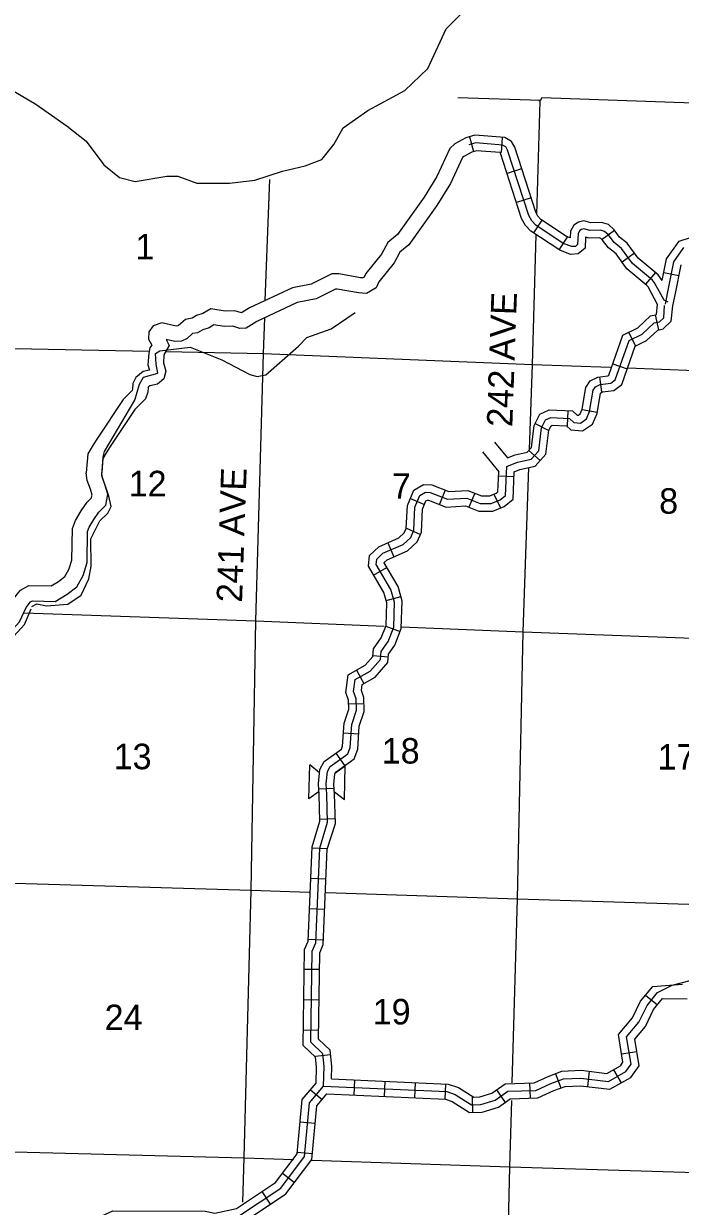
# Model space of a CAD drawing. Extents: x 718047 to 1161319, y 16095590 to 16471709.
# Drawn here: x 1044040 to 1056900, y 16221644 to 16244812 of the extents above; entities that cross this region are included whole.
import ezdxf

# ---------------------------------------------------------------- set-up
doc = ezdxf.new("R2010")
doc.units = 0
for name, color, linetype in [('L10', 7, 'Continuous'), ('L11', 7, 'Continuous'), ('L13', 7, 'Continuous'), ('L14', 7, 'Continuous'), ('L18', 7, 'Continuous'), ('L2', 7, 'Continuous'), ('L30', 7, 'Continuous'), ('L8', 7, 'Continuous'), ('L9', 7, 'Continuous')]:
    doc.layers.add(name, color=color, linetype=linetype)

msp = doc.modelspace()

# ---------------------------------------------------------------- linework, layer by layer
at = {"layer": 'L10'}
for points in [[(1052700, 16242577), (1052482, 16242458), (1052387, 16242370), (1052133, 16241821), (1051881, 16241416), (1051358, 16240684), (1051173, 16240527), (1051046, 16240298), (1050740, 16239917), (1050708, 16239848), (1050681, 16239833), (1050634, 16239835), (1050210, 16239912), (1050074, 16239914), (1049668, 16239706), (1049304, 16239636), (1048464, 16239243), (1048309, 16239147), (1048177, 16239189), (1047983, 16239179), (1047703, 16239228), (1047549, 16239132), (1047426, 16239094), (1047338, 16239044), (1047206, 16239019), (1047075, 16238898), (1047057, 16238890), (1047024, 16238888), (1046744, 16238951), (1046575, 16238895), (1046493, 16238774), (1046487, 16238633), (1046547, 16238517), (1046514, 16238463), (1046489, 16238355), (1046473, 16238132), (1046507, 16238022), (1046380, 16237996), (1046235, 16237881), (1046179, 16237762), (1046174, 16237653), (1046165, 16237628), (1045986, 16237448), (1045485, 16236695), (1045398, 16236560), (1045294, 16236384), (1045267, 16236012)], [(1052814, 16242298), (1052659, 16242212), (1052634, 16242189), (1052397, 16241678), (1052130, 16241250), (1051581, 16240479), (1051409, 16240334), (1051296, 16240130), (1050996, 16239758), (1050940, 16239637), (1050755, 16239529), (1050599, 16239537), (1050181, 16239613), (1050144, 16239613), (1049766, 16239419), (1049397, 16239349), (1048607, 16238979), (1048398, 16238849), (1048276, 16238843), (1048138, 16238886), (1047964, 16238878), (1047764, 16238913), (1047674, 16238857), (1047546, 16238817), (1047443, 16238758), (1047346, 16238740), (1047244, 16238646), (1047131, 16238593), (1046998, 16238586), (1046830, 16238624), (1046892, 16238505), (1046796, 16238348), (1046787, 16238310), (1046776, 16238167), (1046826, 16238008), (1046783, 16237854), (1046663, 16237747), (1046510, 16237716), (1046477, 16237690), (1046476, 16237688), (1046471, 16237596), (1046427, 16237465), (1046220, 16237257), (1045736, 16236531), (1045653, 16236402), (1045588, 16236292), (1045569, 16236020)], [(1045377, 16235564), (1045380, 16235577), (1045346, 16235696), (1045286, 16235862), (1045267, 16236012)], [(1045680, 16235556), (1045687, 16235594), (1045631, 16235787), (1045580, 16235932), (1045569, 16236020)]]:
    msp.add_lwpolyline(points, dxfattribs=at)
at = {"layer": 'L11'}
for points in [[(1053024, 16236426), (1053346, 16236035)], [(1053259, 16236612), (1053513, 16236304)], [(1043178, 16232711), (1043325, 16232717), (1043544, 16232731), (1043750, 16232863), (1043956, 16233095), (1044092, 16233378), (1044175, 16233486), (1044212, 16233507), (1044659, 16233496), (1044894, 16233634), (1045081, 16233781), (1045204, 16234000), (1045282, 16234258), (1045293, 16234867), (1045324, 16234952), (1045414, 16235102), (1045514, 16235243), (1045651, 16235380), (1045680, 16235556)], [(1043236, 16233014), (1043310, 16233017), (1043447, 16233025), (1043553, 16233093), (1043704, 16233263), (1043835, 16233536), (1043975, 16233718), (1044138, 16233809), (1044581, 16233798), (1044725, 16233882), (1044849, 16233980), (1044927, 16234118), (1044983, 16234305), (1044994, 16234922), (1045052, 16235082), (1045163, 16235267), (1045285, 16235437), (1045371, 16235524), (1045377, 16235564)]]:
    msp.add_lwpolyline(points, dxfattribs=at)
at = {"layer": 'L13'}
for points in [[(1052541, 16243365), (1054167, 16243314), (1054186, 16243363), (1058080, 16243227)], [(1054091, 16241075), (1054158, 16243297), (1054133, 16243298)], [(1048772, 16239387), (1048858, 16241760)], [(1053944, 16236468), (1054003, 16238138), (1054079, 16240677)], [(1048734, 16238348), (1048760, 16239050)], [(1043530, 16238455), (1046498, 16238394)], [(1046820, 16238387), (1048734, 16238348)], [(1048334, 16221727), (1048358, 16222592), (1048492, 16227835), (1048584, 16233113), (1048734, 16238348)], [(1048734, 16238348), (1054003, 16238138), (1055535, 16238080)], [(1055874, 16238067), (1059171, 16237941), (1064458, 16237781), (1069795, 16237603), (1075049, 16237478), (1080330, 16237393)], [(1053608, 16224063), (1053712, 16227669), (1053819, 16232897), (1053932, 16236115)], [(1044041, 16233272), (1048584, 16233113), (1051098, 16233009)], [(1051441, 16232995), (1053819, 16232897), (1059072, 16232705), (1064333, 16232521), (1069694, 16232325), (1074883, 16232244), (1080179, 16232134)], [(1041870, 16228003), (1043197, 16227995), (1048492, 16227835), (1049628, 16227799)], [(1049966, 16227789), (1053712, 16227669), (1058956, 16227503), (1064193, 16227328), (1069553, 16227124), (1074782, 16226974), (1080011, 16226833)], [(1053258, 16211850), (1053436, 16217167), (1053561, 16222418), (1053598, 16223715)], [(1037918, 16222866), (1043104, 16222734), (1048358, 16222592), (1049327, 16222560)], [(1049682, 16222548), (1053561, 16222418), (1058489, 16222270)]]:
    msp.add_lwpolyline(points, dxfattribs=at)
at = {"layer": 'L18'}
for p, q in [((1049626, 16229627), (1049641, 16230290)), ((1049836, 16230136), (1049641, 16230290)), ((1050135, 16230130), (1050337, 16230274)), ((1050321, 16229611), (1050337, 16230274)), ((1049828, 16229772), (1049626, 16229627)), ((1050126, 16229765), (1050321, 16229611))]:
    msp.add_line(p, q, dxfattribs=at)
at = {"layer": 'L2'}
for points in [[(1045917, 16241796), (1046226, 16241718), (1046846, 16241827), (1047062, 16241827), (1047434, 16241687), (1048069, 16241687), (1048564, 16241749), (1049106, 16241920), (1049555, 16242028), (1049881, 16242152), (1050113, 16242446), (1050299, 16242772), (1050779, 16243112), (1051507, 16243500), (1051956, 16243933), (1052312, 16244708), (1052978, 16245389), (1053829, 16245792), (1055006, 16246241), (1055811, 16246474), (1056709, 16246551), (1057522, 16246389), (1058018, 16246396)], [(1043702, 16243577), (1044275, 16243236), (1044895, 16242802), (1045266, 16242508), (1045607, 16242044), (1045917, 16241796)]]:
    msp.add_lwpolyline(points, dxfattribs=at)
at = {"layer": 'L8'}
for p, q in [((1052770, 16242596), (1052851, 16242309)), ((1053414, 16242585), (1053391, 16242287)), ((1053792, 16241966), (1053508, 16241875)), ((1053976, 16241399), (1053692, 16241307)), ((1054190, 16240963), (1054024, 16240715)), ((1054686, 16240632), (1054521, 16240384)), ((1055611, 16240762), (1055372, 16240583)), ((1056003, 16240316), (1055762, 16240140)), ((1056412, 16239938), (1056221, 16239708)), ((1056870, 16239873), (1056577, 16239930)), ((1056409, 16239106), (1056474, 16238815)), ((1055887, 16238766), (1056021, 16238499)), ((1055579, 16238151), (1055861, 16238052)), ((1055316, 16237893), (1055353, 16237597)), ((1054698, 16237229), (1054683, 16236931)), ((1054978, 16237253), (1055272, 16237203)), ((1054057, 16236979), (1054323, 16236844)), ((1053932, 16236452), (1054154, 16236252)), ((1053343, 16235954), (1053641, 16235941)), ((1051614, 16235512), (1051888, 16235395)), ((1052292, 16235675), (1052181, 16235398)), ((1052873, 16235615), (1052760, 16235339)), ((1053250, 16235595), (1053377, 16235326)), ((1051536, 16234930), (1051809, 16234808)), ((1051171, 16234642), (1051290, 16234369)), ((1050894, 16234008), (1051152, 16234158)), ((1051137, 16233510), (1051424, 16233590)), ((1051134, 16233012), (1051412, 16232905)), ((1050883, 16232436), (1051180, 16232412)), ((1050557, 16232147), (1050703, 16231887)), ((1050405, 16231489), (1050704, 16231492)), ((1050304, 16230919), (1050602, 16230899)), ((1050152, 16230520), (1050325, 16230277)), ((1050118, 16229831), (1049820, 16229816)), ((1050140, 16229233), (1049842, 16229223)), ((1049986, 16228648), (1049688, 16228661)), ((1049961, 16228052), (1049663, 16228065)), ((1049936, 16227456), (1049638, 16227469)), ((1049911, 16226860), (1049613, 16226873)), ((1049832, 16226282), (1049534, 16226287)), ((1049824, 16225686), (1049525, 16225690)), ((1049815, 16225089), (1049517, 16225094)), ((1050050, 16224612), (1049754, 16224581)), ((1055750, 16224632), (1056045, 16224679)), ((1050516, 16224123), (1050503, 16223825)), ((1054456, 16224243), (1054562, 16223965)), ((1055115, 16224289), (1055079, 16223993)), ((1055592, 16224321), (1055738, 16224061)), ((1049657, 16223929), (1049884, 16223736)), ((1051112, 16224096), (1051099, 16223798)), ((1051708, 16224068), (1051695, 16223770)), ((1052304, 16224041), (1052290, 16223743)), ((1053299, 16223924), (1053472, 16223681)), ((1053946, 16224062), (1053956, 16223763)), ((1052825, 16223785), (1052830, 16223486)), ((1049453, 16223299), (1049750, 16223272)), ((1049399, 16222705), (1049696, 16222678)), ((1049106, 16222291), (1049344, 16222111)), ((1048704, 16221933), (1048869, 16221685))]:
    msp.add_line(p, q, dxfattribs=at)
for points in [[(1056547, 16239781), (1056468, 16239892), (1056075, 16240219), (1055859, 16240514), (1055709, 16240632), (1055602, 16240775), (1055491, 16240878), (1055355, 16240914), (1055148, 16240913), (1055010, 16240947), (1054903, 16240921), (1054817, 16240864), (1054750, 16240746), (1054744, 16240616), (1054673, 16240642), (1054168, 16240979), (1054112, 16241038), (1054068, 16241117), (1053656, 16242390), (1053596, 16242505), (1053464, 16242582), (1052877, 16242627), (1052700, 16242577)], [(1056662, 16239354), (1056581, 16239396), (1056394, 16239737), (1056357, 16239789), (1055965, 16240116), (1055750, 16240408), (1055601, 16240526), (1055490, 16240674), (1055416, 16240743), (1055336, 16240764), (1055130, 16240763), (1055011, 16240792), (1054964, 16240781), (1054930, 16240758), (1054898, 16240703), (1054889, 16240487), (1054844, 16240450), (1054774, 16240445), (1054605, 16240507), (1054070, 16240863), (1053990, 16240949), (1053930, 16241057), (1053517, 16242332), (1053483, 16242397), (1053418, 16242435), (1052892, 16242475), (1052892, 16242475), (1052757, 16242437)], [(1056456, 16239312), (1056267, 16239657), (1056246, 16239686), (1055855, 16240012), (1055641, 16240303), (1055493, 16240420), (1055378, 16240573), (1055342, 16240607), (1055316, 16240614), (1055113, 16240613), (1055045, 16240630), (1055036, 16240412), (1054901, 16240304), (1054752, 16240293), (1054537, 16240372), (1053973, 16240748), (1053868, 16240859), (1053791, 16240996), (1053378, 16242274), (1053371, 16242288), (1052907, 16242324), (1052814, 16242298)], [(1056547, 16239781), (1056631, 16240208), (1056878, 16240553), (1057360, 16240705)], [(1056607, 16239316), (1056656, 16239559), (1056772, 16240147), (1056971, 16240425)], [(1056754, 16239287), (1056803, 16239529), (1056913, 16240086)], [(1053501, 16236137), (1053711, 16236223), (1053980, 16236282), (1054126, 16236445), (1054181, 16236893), (1054260, 16237050), (1054361, 16237097), (1054728, 16237078), (1054817, 16237000), (1054942, 16236989), (1055061, 16237069), (1055123, 16237217), (1055194, 16237632), (1055237, 16237697), (1055330, 16237744), (1055541, 16237771), (1055626, 16237836), (1055897, 16238604), (1056150, 16238730), (1056390, 16238949), (1056490, 16238971), (1056576, 16239052), (1056591, 16239294)], [(1053513, 16236304), (1053667, 16236367), (1053901, 16236418), (1053983, 16236510), (1054035, 16236938), (1054150, 16237164), (1054332, 16237248), (1054787, 16237225), (1054879, 16237145), (1054903, 16237143), (1054940, 16237168), (1054978, 16237259), (1055051, 16237688), (1055134, 16237813), (1055285, 16237890), (1055483, 16237915), (1055500, 16237928), (1055776, 16238711), (1056065, 16238855), (1056318, 16239087), (1056417, 16239109), (1056430, 16239120), (1056456, 16239312)], [(1053646, 16236035), (1053756, 16236079), (1054059, 16236146), (1054269, 16236380), (1054326, 16236849), (1054370, 16236935), (1054391, 16236945), (1054669, 16236931), (1054755, 16236856), (1054981, 16236834), (1055182, 16236969), (1055268, 16237175), (1055336, 16237575), (1055340, 16237581), (1055375, 16237599), (1055600, 16237627), (1055753, 16237743), (1056018, 16238497), (1056236, 16238605), (1056461, 16238811), (1056563, 16238834), (1056722, 16238984), (1056754, 16239287)], [(1049814, 16229922), (1049842, 16230204), (1049925, 16230360), (1050265, 16230602), (1050287, 16230662), (1050316, 16231108), (1050405, 16231384), (1050404, 16231558), (1050346, 16231712), (1050392, 16232056), (1050731, 16232246), (1050880, 16232417), (1050892, 16232567), (1051044, 16232782), (1051136, 16233021), (1051149, 16233464), (1051092, 16233667), (1050791, 16234184), (1050813, 16234396), (1050993, 16234566), (1051389, 16234738), (1051494, 16234837), (1051533, 16234924), (1051554, 16235372), (1051682, 16235674), (1051872, 16235783), (1052033, 16235779), (1052365, 16235647), (1052741, 16235670), (1053008, 16235561), (1053167, 16235562), (1053295, 16235613), (1053329, 16235642), (1053346, 16236035)], [(1049965, 16229919), (1049988, 16230160), (1050041, 16230258), (1050390, 16230507), (1050435, 16230630), (1050464, 16231080), (1050556, 16231361), (1050554, 16231586), (1050499, 16231729), (1050531, 16231962), (1050828, 16232128), (1051026, 16232356), (1051039, 16232514), (1051178, 16232710), (1051286, 16232991), (1051299, 16233482), (1051231, 16233726), (1050945, 16234217), (1050957, 16234325), (1051076, 16234439), (1051473, 16234611), (1051619, 16234749), (1051681, 16234889), (1051702, 16235338), (1051800, 16235569), (1051911, 16235632), (1052002, 16235630), (1052340, 16235495), (1052716, 16235518), (1052980, 16235410), (1053197, 16235412), (1053374, 16235482), (1053476, 16235571), (1053501, 16236137)], [(1050115, 16229915), (1050134, 16230115), (1050157, 16230156), (1050515, 16230412), (1050583, 16230599), (1050613, 16231051), (1050706, 16231338), (1050704, 16231614), (1050653, 16231747), (1050670, 16231867), (1050924, 16232010), (1051171, 16232295), (1051185, 16232461), (1051311, 16232639), (1051435, 16232961), (1051450, 16233501), (1051371, 16233785), (1051100, 16234250), (1051100, 16234255), (1051160, 16234312), (1051557, 16234484), (1051744, 16234660), (1051830, 16234853), (1051851, 16235304), (1051919, 16235464), (1051949, 16235481), (1051971, 16235481), (1052316, 16235343), (1052691, 16235366), (1052951, 16235260), (1053226, 16235263), (1053453, 16235352), (1053623, 16235500), (1053646, 16236035)], [(1043846, 16232815), (1044056, 16233044), (1044190, 16233349)], [(1049765, 16224058), (1049774, 16224378), (1049755, 16224564), (1049512, 16224795), (1049539, 16226674), (1049611, 16226840), (1049688, 16228689), (1049843, 16229188), (1049825, 16229703), (1049814, 16229922)], [(1049913, 16224001), (1049924, 16224384), (1049898, 16224635), (1049663, 16224858), (1049688, 16226642), (1049760, 16226806), (1049837, 16228663), (1049993, 16229167), (1049975, 16229710), (1049965, 16229919)], [(1050068, 16224144), (1050074, 16224390), (1050041, 16224706), (1049814, 16224922), (1049838, 16226610), (1049908, 16226772), (1049986, 16228638), (1050144, 16229147), (1050125, 16229716), (1050115, 16229915)], [(1049913, 16224001), (1052328, 16223891), (1052493, 16223836), (1052812, 16223635), (1052996, 16223638), (1053273, 16223722), (1053520, 16223899), (1054071, 16223916), (1054366, 16224050), (1054611, 16224143), (1054953, 16224158), (1055491, 16224093), (1055830, 16224284), (1055934, 16224431), (1055848, 16224967), (1056089, 16225252), (1056248, 16225581), (1056455, 16225834), (1056742, 16225976), (1057094, 16226067), (1057551, 16226297), (1057399, 16226551), (1057423, 16226800)], [(1049980, 16223848), (1052300, 16223742), (1052429, 16223699), (1052770, 16223485), (1053019, 16223489), (1053341, 16223586), (1053570, 16223750), (1054106, 16223767), (1054424, 16223911), (1054642, 16223994), (1054947, 16224008), (1055522, 16223938), (1055933, 16224170), (1056091, 16224394), (1056007, 16224922)], [(1050068, 16224144), (1052355, 16224040), (1052557, 16223973), (1052855, 16223786), (1052973, 16223788), (1053206, 16223859), (1053470, 16224047), (1054036, 16224065), (1054309, 16224188), (1054580, 16224292), (1054959, 16224309), (1055460, 16224248), (1055726, 16224398), (1055776, 16224468), (1055689, 16225011)], [(1045264, 16217632), (1045386, 16217849), (1045428, 16219938), (1045485, 16221266), (1045573, 16221458), (1045789, 16221558), (1047595, 16221549), (1047786, 16221513), (1048206, 16221604), (1048969, 16222110), (1049395, 16222676), (1049492, 16223736), (1049765, 16224058)], [(1045351, 16217480), (1045535, 16217809), (1045578, 16219933), (1045633, 16221230), (1045686, 16221345), (1045822, 16221408), (1047580, 16221399), (1047788, 16221360), (1048266, 16221463), (1049073, 16221999), (1049541, 16222619), (1049637, 16223675), (1049913, 16224001)], [(1045437, 16217329), (1045684, 16217768), (1045728, 16219928), (1045782, 16221193), (1045800, 16221232), (1045854, 16221257), (1047566, 16221249), (1047790, 16221207), (1048325, 16221323), (1049177, 16221888), (1049686, 16222563), (1049782, 16223614), (1049980, 16223848)]]:
    msp.add_lwpolyline(points, dxfattribs=at)
at = {"layer": 'L9'}
msp.add_line((1056220, 16225783), (1056451, 16225594), dxfattribs=at)
for points in [[(1044203, 16233392), (1044296, 16233447), (1044486, 16233409), (1044904, 16233438), (1045168, 16233614), (1045318, 16233935), (1045359, 16234184), (1045357, 16234718), (1045534, 16235071), (1045688, 16235225), (1045751, 16235357), (1045706, 16235558), (1045568, 16235962), (1045595, 16236328), (1045622, 16236428), (1046218, 16237436), (1046310, 16237750), (1046389, 16237890), (1046666, 16237965), (1046638, 16238141), (1046619, 16238350), (1046704, 16238406), (1047298, 16238473), (1047924, 16238230), (1048466, 16237939), (1048615, 16237902), (1048783, 16237930), (1049424, 16238496), (1049587, 16238666), (1050059, 16238836), (1050535, 16239156)], [(1055689, 16225011), (1055962, 16225334), (1056120, 16225662), (1056359, 16225954), (1056940, 16225994)], [(1056007, 16224922), (1056216, 16225170), (1056375, 16225500), (1056550, 16225714), (1057031, 16225708)]]:
    msp.add_lwpolyline(points, dxfattribs=at)

# ---------------------------------------------------------------- texts
at = {"layer": 'L14'}
for s, p in [('1', (1046227, 16240195)), ('12', (1046095, 16235553)), ('7', (1051250, 16235504)), ('8', (1056485, 16235212)), ('13', (1045801, 16230207)), ('18', (1051051, 16230318)), ('17', (1056454, 16230200)), ('24', (1045625, 16225096)), ('19', (1050874, 16225207))]:
    msp.add_text(s, height=500, rotation=0.0005, dxfattribs=at).set_placement(p)
at = {"layer": 'L30'}
for s, p in [('242 AVE', (1053609, 16236906)), ('241 AVE', (1048316, 16233467))]:
    msp.add_text(s, height=500, rotation=88, dxfattribs=at).set_placement(p)

doc.saveas('drawing.dxf')
